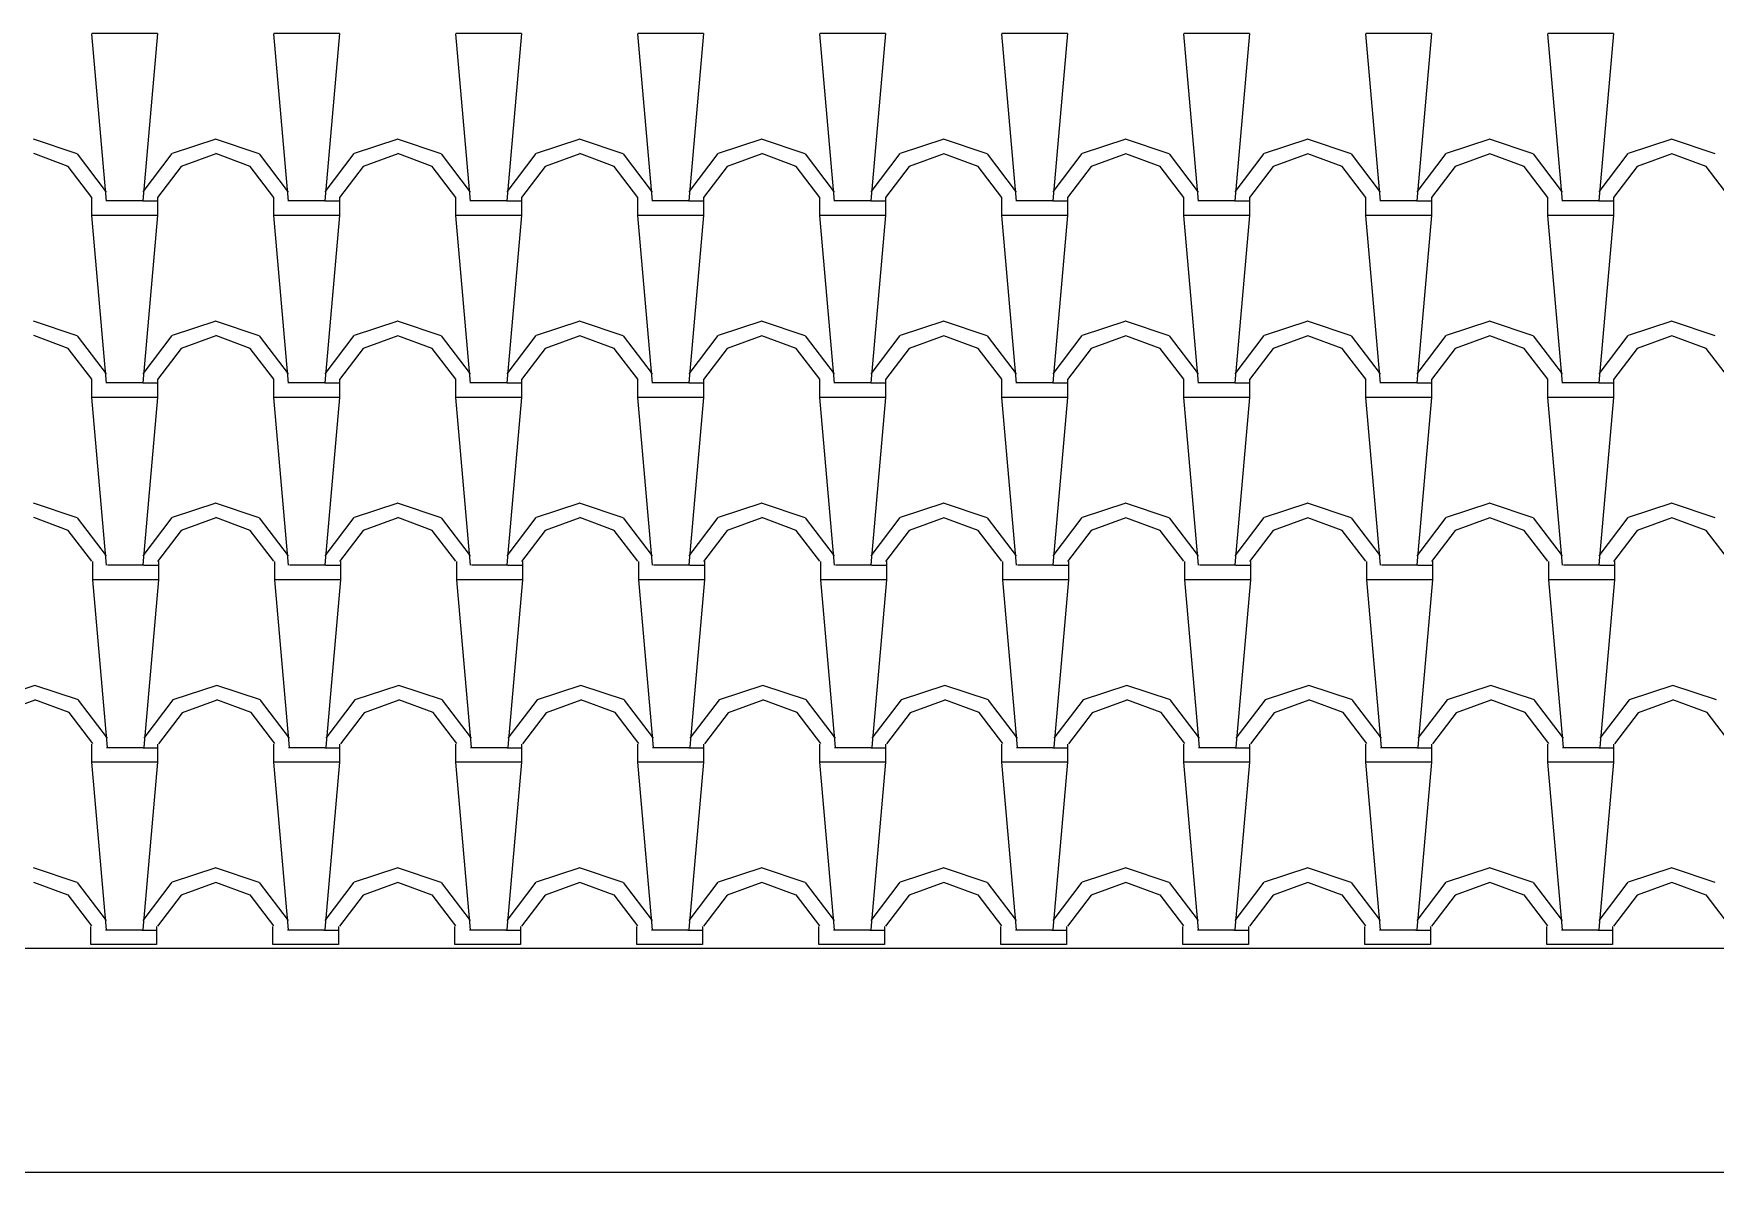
# Model space of a CAD drawing. Extents: x 32549 to 39694, y 7645 to 11950.
# Drawn here: x 34710.8 to 34849.4, y 8915.9 to 9009.8 of the extents above; entities that cross this region are included whole.
import ezdxf

# ---------------------------------------------------------------- set-up
doc = ezdxf.new("R2010")
doc.units = 0
doc.header["$LTSCALE"] = 80
doc.header["$MEASUREMENT"] = 0
doc.layers.add('C3', color=3, linetype='CONTINUOUS')
doc.layers.add('ROOF', color=11, linetype='CONTINUOUS')

msp = doc.modelspace()

# ---------------------------------------------------------------- linework, layer by layer
at = {"layer": 'C3'}
for p, q in [((34986.15, 8934.39), (34021.15, 8934.39)), ((34986.15, 8915.92), (34021.15, 8915.92))]:
    msp.add_line(p, q, dxfattribs=at)
at = {"layer": 'ROOF'}
for p, q in [((34719.84, 9009.8), (34715.64, 9009.8)), ((34716.84, 8995.99), (34715.64, 9009.79)), ((34721.04, 9009.8), (34719.84, 9009.8)), ((34721.04, 9009.8), (34719.84, 8996)), ((34734.84, 9009.8), (34730.64, 9009.8)), ((34731.84, 8995.99), (34730.64, 9009.79)), ((34736.04, 9009.8), (34734.84, 9009.8)), ((34736.04, 9009.8), (34734.84, 8996)), ((34749.84, 9009.8), (34745.64, 9009.8)), ((34746.84, 8995.99), (34745.64, 9009.79)), ((34751.04, 9009.8), (34749.84, 9009.8)), ((34751.04, 9009.8), (34749.84, 8996)), ((34764.84, 9009.8), (34760.64, 9009.8)), ((34761.84, 8995.99), (34760.64, 9009.79)), ((34766.04, 9009.8), (34764.84, 9009.8)), ((34766.04, 9009.8), (34764.84, 8996)), ((34779.84, 9009.8), (34775.64, 9009.8)), ((34776.84, 8995.99), (34775.64, 9009.79)), ((34781.04, 9009.8), (34779.84, 9009.8)), ((34781.04, 9009.8), (34779.84, 8996)), ((34794.84, 9009.8), (34790.64, 9009.8)), ((34791.84, 8995.99), (34790.64, 9009.79)), ((34796.04, 9009.8), (34794.84, 9009.8)), ((34796.04, 9009.8), (34794.84, 8996)), ((34809.84, 9009.8), (34805.64, 9009.8)), ((34806.84, 8995.99), (34805.64, 9009.79)), ((34811.04, 9009.8), (34809.84, 9009.8)), ((34811.04, 9009.8), (34809.84, 8996)), ((34824.84, 9009.8), (34820.64, 9009.8)), ((34821.84, 8995.99), (34820.64, 9009.79)), ((34826.04, 9009.8), (34824.84, 9009.8)), ((34826.04, 9009.8), (34824.84, 8996)), ((34839.84, 9009.8), (34835.64, 9009.8)), ((34836.84, 8995.99), (34835.64, 9009.79)), ((34841.04, 9009.8), (34839.84, 8996)), ((34841.04, 9009.8), (34839.84, 9009.8)), ((34714.44, 8999.89), (34710.84, 9001.09)), ((34725.85, 9001.1), (34722.25, 8999.9)), ((34729.44, 8999.89), (34725.84, 9001.09)), ((34740.85, 9001.1), (34737.25, 8999.9)), ((34744.44, 8999.89), (34740.84, 9001.09)), ((34755.85, 9001.1), (34752.25, 8999.9)), ((34759.44, 8999.89), (34755.84, 9001.09)), ((34770.85, 9001.1), (34767.25, 8999.9)), ((34774.44, 8999.89), (34770.84, 9001.09)), ((34785.85, 9001.1), (34782.25, 8999.9)), ((34789.44, 8999.89), (34785.84, 9001.09)), ((34800.85, 9001.1), (34797.25, 8999.9)), ((34804.44, 8999.89), (34800.84, 9001.09)), ((34815.85, 9001.1), (34812.25, 8999.9)), ((34819.44, 8999.89), (34815.84, 9001.09)), ((34830.85, 9001.1), (34827.25, 8999.9)), ((34834.44, 8999.89), (34830.84, 9001.09)), ((34845.85, 9001.1), (34842.25, 8999.9)), ((34849.44, 8999.89), (34845.84, 9001.09)), ((34713.7, 8998.85), (34710.85, 8999.9)), ((34716.85, 8996.74), (34714.45, 8999.89)), ((34722.24, 8999.91), (34719.84, 8996.76)), ((34725.85, 8999.89), (34723, 8998.84)), ((34728.7, 8998.84), (34725.85, 8999.9)), ((34731.85, 8996.74), (34729.45, 8999.89)), ((34737.24, 8999.91), (34734.84, 8996.76)), ((34740.85, 8999.89), (34738, 8998.84)), ((34743.7, 8998.84), (34740.85, 8999.9)), ((34746.85, 8996.74), (34744.45, 8999.89)), ((34752.24, 8999.91), (34749.84, 8996.76)), ((34755.85, 8999.89), (34753, 8998.84)), ((34758.7, 8998.84), (34755.85, 8999.9)), ((34761.85, 8996.74), (34759.45, 8999.89)), ((34767.24, 8999.91), (34764.84, 8996.76)), ((34770.85, 8999.89), (34768, 8998.84)), ((34773.7, 8998.84), (34770.85, 8999.9)), ((34776.85, 8996.74), (34774.45, 8999.89)), ((34782.24, 8999.91), (34779.84, 8996.76)), ((34785.85, 8999.89), (34783, 8998.84)), ((34788.7, 8998.84), (34785.85, 8999.89)), ((34791.85, 8996.74), (34789.45, 8999.89)), ((34797.24, 8999.91), (34794.84, 8996.76)), ((34800.85, 8999.89), (34798, 8998.84)), ((34803.7, 8998.84), (34800.85, 8999.89)), ((34806.85, 8996.74), (34804.45, 8999.89)), ((34812.24, 8999.9), (34809.84, 8996.75)), ((34815.85, 8999.89), (34813, 8998.84)), ((34818.7, 8998.84), (34815.85, 8999.89)), ((34821.85, 8996.74), (34819.45, 8999.89)), ((34827.24, 8999.9), (34824.84, 8996.75)), ((34830.85, 8999.89), (34828, 8998.84)), ((34833.7, 8998.84), (34830.85, 8999.89)), ((34836.85, 8996.74), (34834.45, 8999.89)), ((34842.24, 8999.9), (34839.84, 8996.75)), ((34845.85, 8999.89), (34843, 8998.84)), ((34848.7, 8998.84), (34845.85, 8999.89)), ((34715.64, 8996.3), (34713.69, 8998.85)), ((34722.99, 8998.84), (34721.04, 8996.29)), ((34730.64, 8996.3), (34728.69, 8998.85)), ((34737.99, 8998.84), (34736.04, 8996.29)), ((34745.64, 8996.3), (34743.69, 8998.85)), ((34752.99, 8998.84), (34751.04, 8996.29)), ((34760.64, 8996.3), (34758.69, 8998.85)), ((34767.99, 8998.84), (34766.04, 8996.29)), ((34775.64, 8996.3), (34773.69, 8998.85)), ((34782.99, 8998.84), (34781.04, 8996.29)), ((34790.64, 8996.3), (34788.69, 8998.85)), ((34797.99, 8998.84), (34796.04, 8996.29)), ((34805.64, 8996.3), (34803.69, 8998.85)), ((34812.99, 8998.84), (34811.04, 8996.29)), ((34820.64, 8996.3), (34818.69, 8998.85)), ((34827.99, 8998.84), (34826.04, 8996.29)), ((34835.64, 8996.3), (34833.69, 8998.85)), ((34842.99, 8998.84), (34841.04, 8996.29)), ((34850.64, 8996.3), (34848.69, 8998.85)), ((34715.64, 8994.8), (34715.64, 8996.3)), ((34719.84, 8996), (34716.84, 8996)), ((34719.84, 8996), (34721.04, 8996)), ((34721.04, 8996.3), (34721.04, 8994.8)), ((34730.64, 8994.8), (34730.64, 8996.3)), ((34734.84, 8996), (34731.84, 8996)), ((34734.84, 8996), (34736.04, 8996)), ((34736.04, 8996.3), (34736.04, 8994.8)), ((34745.64, 8994.8), (34745.64, 8996.3)), ((34749.84, 8996), (34746.84, 8996)), ((34749.84, 8996), (34751.04, 8996)), ((34751.04, 8996.3), (34751.04, 8994.8)), ((34760.64, 8994.8), (34760.64, 8996.3)), ((34764.84, 8996), (34761.84, 8996)), ((34764.84, 8996), (34766.04, 8996)), ((34766.04, 8996.3), (34766.04, 8994.8)), ((34775.64, 8994.8), (34775.64, 8996.3)), ((34779.84, 8996), (34776.84, 8996)), ((34779.84, 8996), (34781.04, 8996)), ((34781.04, 8996.3), (34781.04, 8994.8)), ((34790.64, 8994.8), (34790.64, 8996.3)), ((34794.84, 8996), (34791.84, 8996)), ((34794.84, 8996), (34796.04, 8996)), ((34796.04, 8996.3), (34796.04, 8994.8)), ((34805.64, 8994.8), (34805.64, 8996.3)), ((34809.84, 8996), (34806.84, 8996)), ((34809.84, 8996), (34811.04, 8996)), ((34811.04, 8996.3), (34811.04, 8994.8)), ((34820.64, 8994.8), (34820.64, 8996.3)), ((34824.84, 8996), (34821.84, 8996)), ((34824.84, 8996), (34826.04, 8996)), ((34826.04, 8996.3), (34826.04, 8994.8)), ((34835.64, 8994.8), (34835.64, 8996.3)), ((34839.84, 8996), (34836.84, 8996)), ((34839.84, 8996), (34841.04, 8996)), ((34841.04, 8996.3), (34841.04, 8994.8)), ((34719.84, 8994.8), (34715.64, 8994.8)), ((34716.84, 8980.99), (34715.64, 8994.79)), ((34721.04, 8994.8), (34719.84, 8994.8)), ((34721.04, 8994.8), (34719.84, 8981)), ((34734.84, 8994.8), (34730.64, 8994.8)), ((34731.84, 8980.99), (34730.64, 8994.79)), ((34736.04, 8994.8), (34734.84, 8994.8)), ((34736.04, 8994.8), (34734.84, 8981)), ((34749.84, 8994.8), (34745.64, 8994.8)), ((34746.84, 8980.99), (34745.64, 8994.79)), ((34751.04, 8994.8), (34749.84, 8994.8)), ((34751.04, 8994.8), (34749.84, 8981)), ((34764.84, 8994.8), (34760.64, 8994.8)), ((34761.84, 8980.99), (34760.64, 8994.79)), ((34766.04, 8994.8), (34764.84, 8994.8)), ((34766.04, 8994.8), (34764.84, 8981)), ((34779.84, 8994.8), (34775.64, 8994.8)), ((34776.84, 8980.99), (34775.64, 8994.79)), ((34781.04, 8994.8), (34779.84, 8994.8)), ((34781.04, 8994.8), (34779.84, 8981)), ((34794.84, 8994.8), (34790.64, 8994.8)), ((34791.84, 8980.99), (34790.64, 8994.79)), ((34796.04, 8994.8), (34794.84, 8994.8)), ((34796.04, 8994.8), (34794.84, 8981)), ((34809.84, 8994.8), (34805.64, 8994.8)), ((34806.84, 8980.99), (34805.64, 8994.79)), ((34811.04, 8994.8), (34809.84, 8994.8)), ((34811.04, 8994.8), (34809.84, 8981)), ((34824.84, 8994.8), (34820.64, 8994.8)), ((34821.84, 8980.99), (34820.64, 8994.79)), ((34826.04, 8994.8), (34824.84, 8994.8)), ((34826.04, 8994.8), (34824.84, 8981)), ((34839.84, 8994.8), (34835.64, 8994.8)), ((34836.84, 8980.99), (34835.64, 8994.79)), ((34841.04, 8994.8), (34839.84, 8994.8)), ((34841.04, 8994.8), (34839.84, 8981)), ((34714.44, 8984.89), (34710.84, 8986.09)), ((34725.85, 8986.1), (34722.25, 8984.9)), ((34729.44, 8984.89), (34725.84, 8986.09)), ((34740.85, 8986.1), (34737.25, 8984.9)), ((34744.44, 8984.89), (34740.84, 8986.09)), ((34755.85, 8986.1), (34752.25, 8984.9)), ((34759.44, 8984.89), (34755.84, 8986.09)), ((34770.85, 8986.1), (34767.25, 8984.9)), ((34774.44, 8984.89), (34770.84, 8986.09)), ((34785.85, 8986.1), (34782.25, 8984.9)), ((34789.44, 8984.89), (34785.84, 8986.09)), ((34800.85, 8986.1), (34797.25, 8984.9)), ((34804.44, 8984.89), (34800.84, 8986.09)), ((34815.85, 8986.1), (34812.25, 8984.9)), ((34819.44, 8984.89), (34815.84, 8986.09)), ((34830.85, 8986.1), (34827.25, 8984.9)), ((34834.44, 8984.89), (34830.84, 8986.09)), ((34845.85, 8986.1), (34842.25, 8984.9)), ((34849.44, 8984.89), (34845.84, 8986.09)), ((34713.7, 8983.85), (34710.85, 8984.9)), ((34716.85, 8981.74), (34714.45, 8984.89)), ((34722.24, 8984.91), (34719.84, 8981.76)), ((34725.85, 8984.89), (34723, 8983.84)), ((34728.7, 8983.84), (34725.85, 8984.9)), ((34731.85, 8981.74), (34729.45, 8984.89)), ((34737.24, 8984.91), (34734.84, 8981.76)), ((34740.85, 8984.89), (34738, 8983.84)), ((34743.7, 8983.84), (34740.85, 8984.89)), ((34746.85, 8981.74), (34744.45, 8984.89)), ((34752.24, 8984.91), (34749.84, 8981.76)), ((34755.85, 8984.89), (34753, 8983.84)), ((34758.7, 8983.84), (34755.85, 8984.89)), ((34761.85, 8981.74), (34759.45, 8984.89)), ((34767.24, 8984.91), (34764.84, 8981.76)), ((34770.85, 8984.89), (34768, 8983.84)), ((34773.7, 8983.84), (34770.85, 8984.89)), ((34776.85, 8981.74), (34774.45, 8984.89)), ((34782.24, 8984.91), (34779.84, 8981.76)), ((34785.85, 8984.89), (34783, 8983.84)), ((34788.7, 8983.84), (34785.85, 8984.89)), ((34791.85, 8981.74), (34789.45, 8984.89)), ((34797.24, 8984.91), (34794.84, 8981.76)), ((34800.85, 8984.89), (34798, 8983.84)), ((34803.7, 8983.84), (34800.85, 8984.89)), ((34806.85, 8981.74), (34804.45, 8984.89)), ((34812.24, 8984.91), (34809.84, 8981.76)), ((34815.85, 8984.89), (34813, 8983.84)), ((34818.7, 8983.84), (34815.85, 8984.89)), ((34821.85, 8981.74), (34819.45, 8984.89)), ((34827.24, 8984.91), (34824.84, 8981.76)), ((34830.85, 8984.89), (34828, 8983.84)), ((34833.7, 8983.84), (34830.85, 8984.89)), ((34836.85, 8981.74), (34834.45, 8984.89)), ((34842.24, 8984.91), (34839.84, 8981.76)), ((34845.85, 8984.89), (34843, 8983.84)), ((34848.7, 8983.84), (34845.85, 8984.89)), ((34715.64, 8981.3), (34713.69, 8983.85)), ((34722.99, 8983.84), (34721.04, 8981.29)), ((34730.64, 8981.3), (34728.69, 8983.85)), ((34737.99, 8983.84), (34736.04, 8981.29)), ((34745.64, 8981.3), (34743.69, 8983.85)), ((34752.99, 8983.84), (34751.04, 8981.29)), ((34760.64, 8981.3), (34758.69, 8983.85)), ((34767.99, 8983.84), (34766.04, 8981.29)), ((34775.64, 8981.3), (34773.69, 8983.85)), ((34782.99, 8983.84), (34781.04, 8981.29)), ((34790.64, 8981.3), (34788.69, 8983.85)), ((34797.99, 8983.84), (34796.04, 8981.29)), ((34805.64, 8981.3), (34803.69, 8983.85)), ((34812.99, 8983.84), (34811.04, 8981.29)), ((34820.64, 8981.3), (34818.69, 8983.85)), ((34827.99, 8983.84), (34826.04, 8981.29)), ((34835.64, 8981.3), (34833.69, 8983.85)), ((34842.99, 8983.84), (34841.04, 8981.29)), ((34850.64, 8981.3), (34848.69, 8983.85)), ((34715.64, 8979.8), (34715.64, 8981.3)), ((34721.04, 8981.3), (34721.04, 8979.8)), ((34730.64, 8979.8), (34730.64, 8981.3)), ((34736.04, 8981.3), (34736.04, 8979.8)), ((34745.64, 8979.8), (34745.64, 8981.3)), ((34751.04, 8981.3), (34751.04, 8979.8)), ((34760.64, 8979.8), (34760.64, 8981.3)), ((34766.04, 8981.3), (34766.04, 8979.8)), ((34775.64, 8979.8), (34775.64, 8981.3)), ((34781.04, 8981.3), (34781.04, 8979.8)), ((34790.64, 8979.8), (34790.64, 8981.3)), ((34796.04, 8981.3), (34796.04, 8979.8)), ((34805.64, 8979.8), (34805.64, 8981.3)), ((34811.04, 8981.3), (34811.04, 8979.8)), ((34820.64, 8979.8), (34820.64, 8981.3)), ((34826.04, 8981.3), (34826.04, 8979.8)), ((34835.64, 8979.8), (34835.64, 8981.3)), ((34841.04, 8981.3), (34841.04, 8979.8)), ((34719.84, 8981), (34716.84, 8981)), ((34719.84, 8981), (34721.04, 8981)), ((34734.84, 8981), (34731.84, 8981)), ((34734.84, 8981), (34736.04, 8981)), ((34749.84, 8981), (34746.84, 8981)), ((34749.84, 8981), (34751.04, 8981)), ((34764.84, 8981), (34761.84, 8981)), ((34764.84, 8981), (34766.04, 8981)), ((34779.84, 8981), (34776.84, 8981)), ((34779.84, 8981), (34781.04, 8981)), ((34794.84, 8981), (34791.84, 8981)), ((34794.84, 8981), (34796.04, 8981)), ((34809.84, 8981), (34806.84, 8981)), ((34809.84, 8981), (34811.04, 8981)), ((34824.84, 8981), (34821.84, 8981)), ((34824.84, 8981), (34826.04, 8981)), ((34839.84, 8981), (34836.84, 8981)), ((34839.84, 8981), (34841.04, 8981)), ((34719.84, 8979.8), (34715.64, 8979.8)), ((34716.84, 8965.99), (34715.64, 8979.79)), ((34721.04, 8979.8), (34719.84, 8966)), ((34721.04, 8979.8), (34719.84, 8979.8)), ((34734.84, 8979.8), (34730.64, 8979.8)), ((34731.84, 8965.99), (34730.64, 8979.79)), ((34736.04, 8979.8), (34734.84, 8966)), ((34736.04, 8979.8), (34734.84, 8979.8)), ((34749.84, 8979.8), (34745.64, 8979.8)), ((34746.84, 8965.99), (34745.64, 8979.79)), ((34751.04, 8979.8), (34749.84, 8966)), ((34751.04, 8979.8), (34749.84, 8979.8)), ((34764.84, 8979.8), (34760.64, 8979.8)), ((34761.84, 8965.99), (34760.64, 8979.79)), ((34766.04, 8979.8), (34764.84, 8966)), ((34766.04, 8979.8), (34764.84, 8979.8)), ((34779.84, 8979.8), (34775.64, 8979.8)), ((34776.84, 8965.99), (34775.64, 8979.79)), ((34781.04, 8979.8), (34779.84, 8966)), ((34781.04, 8979.8), (34779.84, 8979.8)), ((34794.84, 8979.8), (34790.64, 8979.8)), ((34791.84, 8965.99), (34790.64, 8979.79)), ((34796.04, 8979.8), (34794.84, 8966)), ((34796.04, 8979.8), (34794.84, 8979.8)), ((34809.84, 8979.8), (34805.64, 8979.8)), ((34806.84, 8965.99), (34805.64, 8979.79)), ((34811.04, 8979.8), (34809.84, 8966)), ((34811.04, 8979.8), (34809.84, 8979.8)), ((34824.84, 8979.8), (34820.64, 8979.8)), ((34821.84, 8965.99), (34820.64, 8979.79)), ((34826.04, 8979.8), (34824.84, 8966)), ((34826.04, 8979.8), (34824.84, 8979.8)), ((34839.84, 8979.8), (34835.64, 8979.8)), ((34836.84, 8965.99), (34835.64, 8979.79)), ((34841.04, 8979.8), (34839.84, 8966)), ((34841.04, 8979.8), (34839.84, 8979.8)), ((34714.44, 8969.89), (34710.84, 8971.09)), ((34725.85, 8971.1), (34722.25, 8969.9)), ((34729.44, 8969.89), (34725.84, 8971.09)), ((34740.85, 8971.1), (34737.25, 8969.9)), ((34744.44, 8969.89), (34740.84, 8971.09)), ((34755.85, 8971.1), (34752.25, 8969.9)), ((34759.44, 8969.89), (34755.84, 8971.09)), ((34770.85, 8971.1), (34767.25, 8969.9)), ((34774.44, 8969.89), (34770.84, 8971.09)), ((34785.85, 8971.1), (34782.25, 8969.9)), ((34789.44, 8969.89), (34785.84, 8971.09)), ((34800.85, 8971.1), (34797.25, 8969.9)), ((34804.44, 8969.89), (34800.84, 8971.09)), ((34815.85, 8971.1), (34812.25, 8969.9)), ((34819.44, 8969.89), (34815.84, 8971.09)), ((34830.85, 8971.1), (34827.25, 8969.9)), ((34834.44, 8969.89), (34830.84, 8971.09)), ((34845.85, 8971.1), (34842.25, 8969.9)), ((34849.44, 8969.89), (34845.84, 8971.09)), ((34713.7, 8968.85), (34710.85, 8969.9)), ((34715.64, 8966.3), (34713.69, 8968.85)), ((34716.85, 8966.74), (34714.45, 8969.89)), ((34722.24, 8969.91), (34719.84, 8966.76)), ((34722.99, 8968.84), (34721.04, 8966.29)), ((34725.85, 8969.89), (34723, 8968.84)), ((34728.7, 8968.85), (34725.85, 8969.9)), ((34730.64, 8966.3), (34728.69, 8968.85)), ((34731.85, 8966.74), (34729.45, 8969.89)), ((34737.24, 8969.91), (34734.84, 8966.76)), ((34737.99, 8968.84), (34736.04, 8966.29)), ((34740.85, 8969.89), (34738, 8968.84)), ((34743.7, 8968.85), (34740.85, 8969.9)), ((34745.64, 8966.3), (34743.69, 8968.85)), ((34746.85, 8966.74), (34744.45, 8969.89)), ((34752.24, 8969.91), (34749.84, 8966.76)), ((34752.99, 8968.84), (34751.04, 8966.29)), ((34755.85, 8969.89), (34753, 8968.84)), ((34758.7, 8968.85), (34755.85, 8969.9)), ((34760.64, 8966.3), (34758.69, 8968.85)), ((34761.85, 8966.74), (34759.45, 8969.89)), ((34767.24, 8969.91), (34764.84, 8966.76)), ((34767.99, 8968.84), (34766.04, 8966.29)), ((34770.85, 8969.89), (34768, 8968.84)), ((34773.7, 8968.85), (34770.85, 8969.9)), ((34775.64, 8966.3), (34773.69, 8968.85)), ((34776.85, 8966.74), (34774.45, 8969.89)), ((34782.24, 8969.91), (34779.84, 8966.76)), ((34782.99, 8968.84), (34781.04, 8966.29)), ((34785.85, 8969.89), (34783, 8968.84)), ((34788.7, 8968.85), (34785.85, 8969.89)), ((34790.64, 8966.3), (34788.69, 8968.85)), ((34791.85, 8966.74), (34789.45, 8969.89)), ((34797.24, 8969.91), (34794.84, 8966.76)), ((34797.99, 8968.84), (34796.04, 8966.29)), ((34800.85, 8969.89), (34798, 8968.84)), ((34803.7, 8968.85), (34800.85, 8969.89)), ((34805.64, 8966.3), (34803.69, 8968.85)), ((34806.85, 8966.74), (34804.45, 8969.89)), ((34812.24, 8969.91), (34809.84, 8966.76)), ((34812.99, 8968.84), (34811.04, 8966.29)), ((34815.85, 8969.89), (34813, 8968.84)), ((34818.7, 8968.85), (34815.85, 8969.89)), ((34820.64, 8966.3), (34818.69, 8968.85)), ((34821.85, 8966.74), (34819.45, 8969.89)), ((34827.24, 8969.91), (34824.84, 8966.76)), ((34827.99, 8968.84), (34826.04, 8966.29)), ((34830.85, 8969.89), (34828, 8968.84)), ((34833.7, 8968.85), (34830.85, 8969.89)), ((34835.64, 8966.3), (34833.69, 8968.85)), ((34836.85, 8966.74), (34834.45, 8969.89)), ((34842.24, 8969.9), (34839.84, 8966.75)), ((34842.99, 8968.84), (34841.04, 8966.29)), ((34845.85, 8969.89), (34843, 8968.84)), ((34848.7, 8968.85), (34845.85, 8969.89)), ((34850.64, 8966.3), (34848.69, 8968.85)), ((34715.73, 8964.77), (34715.73, 8966.27)), ((34721.13, 8966.27), (34721.13, 8964.77)), ((34730.73, 8964.77), (34730.73, 8966.27)), ((34736.13, 8966.27), (34736.13, 8964.77)), ((34745.73, 8964.77), (34745.73, 8966.27)), ((34751.13, 8966.27), (34751.13, 8964.77)), ((34760.73, 8964.77), (34760.73, 8966.27)), ((34766.13, 8966.27), (34766.13, 8964.77)), ((34775.73, 8964.77), (34775.73, 8966.27)), ((34781.13, 8966.27), (34781.13, 8964.77)), ((34790.73, 8964.77), (34790.73, 8966.27)), ((34796.13, 8966.27), (34796.13, 8964.77)), ((34805.73, 8964.77), (34805.73, 8966.27)), ((34811.13, 8966.27), (34811.13, 8964.77)), ((34820.73, 8964.77), (34820.73, 8966.27)), ((34826.13, 8966.27), (34826.13, 8964.77)), ((34835.73, 8964.77), (34835.73, 8966.27)), ((34841.13, 8966.27), (34841.13, 8964.77)), ((34719.93, 8964.77), (34715.73, 8964.77)), ((34716.93, 8950.96), (34715.73, 8964.76)), ((34719.93, 8965.97), (34716.93, 8965.97)), ((34719.93, 8965.97), (34721.13, 8965.97)), ((34721.13, 8964.77), (34719.93, 8964.77)), ((34721.13, 8964.77), (34719.93, 8950.97)), ((34734.93, 8964.77), (34730.73, 8964.77)), ((34731.93, 8950.96), (34730.73, 8964.76)), ((34734.93, 8965.97), (34731.93, 8965.97)), ((34734.93, 8965.97), (34736.13, 8965.97)), ((34736.13, 8964.77), (34734.93, 8964.77)), ((34736.13, 8964.77), (34734.93, 8950.97)), ((34749.93, 8964.77), (34745.73, 8964.77)), ((34746.93, 8950.96), (34745.73, 8964.76)), ((34749.93, 8965.97), (34746.93, 8965.97)), ((34749.93, 8965.97), (34751.13, 8965.97)), ((34751.13, 8964.77), (34749.93, 8964.77)), ((34751.13, 8964.77), (34749.93, 8950.97)), ((34764.93, 8964.77), (34760.73, 8964.77)), ((34761.93, 8950.96), (34760.73, 8964.76)), ((34764.93, 8965.97), (34761.93, 8965.97)), ((34764.93, 8965.97), (34766.13, 8965.97)), ((34766.13, 8964.77), (34764.93, 8964.77)), ((34766.13, 8964.77), (34764.93, 8950.97)), ((34779.93, 8964.77), (34775.73, 8964.77)), ((34776.93, 8950.96), (34775.73, 8964.76)), ((34779.93, 8965.97), (34776.93, 8965.97)), ((34779.93, 8965.97), (34781.13, 8965.97)), ((34781.13, 8964.77), (34779.93, 8964.77)), ((34781.13, 8964.77), (34779.93, 8950.97)), ((34794.93, 8964.77), (34790.73, 8964.77)), ((34791.93, 8950.96), (34790.73, 8964.76)), ((34794.93, 8965.97), (34791.93, 8965.97)), ((34794.93, 8965.97), (34796.13, 8965.97)), ((34796.13, 8964.77), (34794.93, 8964.77)), ((34796.13, 8964.77), (34794.93, 8950.97)), ((34809.93, 8964.77), (34805.73, 8964.77)), ((34806.93, 8950.96), (34805.73, 8964.76)), ((34809.93, 8965.97), (34806.93, 8965.97)), ((34809.93, 8965.97), (34811.13, 8965.97)), ((34811.13, 8964.77), (34809.93, 8964.77)), ((34811.13, 8964.77), (34809.93, 8950.97)), ((34824.93, 8964.77), (34820.73, 8964.77)), ((34821.93, 8950.96), (34820.73, 8964.76)), ((34824.93, 8965.97), (34821.93, 8965.97)), ((34824.93, 8965.97), (34826.13, 8965.97)), ((34826.13, 8964.77), (34824.93, 8964.77)), ((34826.13, 8964.77), (34824.93, 8950.97)), ((34839.93, 8964.77), (34835.73, 8964.77)), ((34836.93, 8950.96), (34835.73, 8964.76)), ((34839.93, 8965.97), (34836.93, 8965.97)), ((34839.93, 8965.97), (34841.13, 8965.97)), ((34841.13, 8964.77), (34839.93, 8964.77)), ((34841.13, 8964.77), (34839.93, 8950.97)), ((34710.93, 8956.07), (34707.33, 8954.87)), ((34714.53, 8954.87), (34710.93, 8956.07)), ((34725.93, 8956.07), (34722.33, 8954.87)), ((34729.53, 8954.87), (34725.93, 8956.07)), ((34740.93, 8956.07), (34737.33, 8954.87)), ((34744.53, 8954.87), (34740.93, 8956.07)), ((34755.93, 8956.07), (34752.33, 8954.87)), ((34759.53, 8954.87), (34755.93, 8956.07)), ((34770.93, 8956.07), (34767.33, 8954.87)), ((34774.53, 8954.87), (34770.93, 8956.07)), ((34785.93, 8956.07), (34782.33, 8954.87)), ((34789.53, 8954.87), (34785.93, 8956.07)), ((34800.93, 8956.07), (34797.33, 8954.87)), ((34804.53, 8954.87), (34800.93, 8956.07)), ((34815.93, 8956.07), (34812.33, 8954.87)), ((34819.53, 8954.87), (34815.93, 8956.07)), ((34830.93, 8956.07), (34827.33, 8954.87)), ((34834.53, 8954.87), (34830.93, 8956.07)), ((34845.93, 8956.07), (34842.33, 8954.87)), ((34849.53, 8954.87), (34845.93, 8956.07)), ((34710.93, 8954.86), (34708.08, 8953.81)), ((34713.78, 8953.82), (34710.93, 8954.87)), ((34715.73, 8951.27), (34713.78, 8953.82)), ((34716.93, 8951.71), (34714.53, 8954.86)), ((34722.33, 8954.88), (34719.93, 8951.73)), ((34723.08, 8953.81), (34721.13, 8951.26)), ((34725.93, 8954.86), (34723.08, 8953.81)), ((34728.78, 8953.82), (34725.93, 8954.87)), ((34730.73, 8951.27), (34728.78, 8953.82)), ((34731.93, 8951.71), (34729.53, 8954.86)), ((34737.33, 8954.88), (34734.93, 8951.73)), ((34738.08, 8953.81), (34736.13, 8951.26)), ((34740.93, 8954.86), (34738.08, 8953.81)), ((34743.78, 8953.82), (34740.93, 8954.87)), ((34745.73, 8951.27), (34743.78, 8953.82)), ((34746.93, 8951.71), (34744.53, 8954.86)), ((34752.33, 8954.88), (34749.93, 8951.73)), ((34753.08, 8953.81), (34751.13, 8951.26)), ((34755.93, 8954.86), (34753.08, 8953.81)), ((34758.78, 8953.82), (34755.93, 8954.87)), ((34760.73, 8951.27), (34758.78, 8953.82)), ((34761.93, 8951.71), (34759.53, 8954.86)), ((34767.33, 8954.88), (34764.93, 8951.73)), ((34768.08, 8953.81), (34766.13, 8951.26)), ((34770.93, 8954.86), (34768.08, 8953.81)), ((34773.78, 8953.82), (34770.93, 8954.87)), ((34775.73, 8951.27), (34773.78, 8953.82)), ((34776.93, 8951.71), (34774.53, 8954.86)), ((34782.33, 8954.88), (34779.93, 8951.73)), ((34783.08, 8953.81), (34781.13, 8951.26)), ((34785.93, 8954.86), (34783.08, 8953.81)), ((34788.78, 8953.82), (34785.93, 8954.87)), ((34790.73, 8951.27), (34788.78, 8953.82)), ((34791.93, 8951.71), (34789.53, 8954.86)), ((34797.33, 8954.88), (34794.93, 8951.73)), ((34798.08, 8953.81), (34796.13, 8951.26)), ((34800.93, 8954.86), (34798.08, 8953.81)), ((34803.78, 8953.82), (34800.93, 8954.87)), ((34805.73, 8951.27), (34803.78, 8953.82)), ((34806.93, 8951.71), (34804.53, 8954.86)), ((34812.33, 8954.88), (34809.93, 8951.73)), ((34813.08, 8953.81), (34811.13, 8951.26)), ((34815.93, 8954.86), (34813.08, 8953.81)), ((34818.78, 8953.82), (34815.93, 8954.87)), ((34820.73, 8951.27), (34818.78, 8953.82)), ((34821.93, 8951.71), (34819.53, 8954.86)), ((34827.33, 8954.88), (34824.93, 8951.73)), ((34828.08, 8953.81), (34826.13, 8951.26)), ((34830.93, 8954.86), (34828.08, 8953.81)), ((34833.78, 8953.82), (34830.93, 8954.87)), ((34835.73, 8951.27), (34833.78, 8953.82)), ((34836.93, 8951.71), (34834.53, 8954.86)), ((34842.33, 8954.88), (34839.93, 8951.73)), ((34843.08, 8953.81), (34841.13, 8951.26)), ((34845.93, 8954.86), (34843.08, 8953.81)), ((34848.78, 8953.82), (34845.93, 8954.87)), ((34850.73, 8951.27), (34848.78, 8953.82)), ((34715.64, 8949.73), (34715.64, 8951.23)), ((34719.84, 8950.93), (34716.84, 8950.93)), ((34719.84, 8950.93), (34721.04, 8950.93)), ((34721.04, 8951.23), (34721.04, 8949.73)), ((34730.64, 8949.73), (34730.64, 8951.23)), ((34734.84, 8950.93), (34731.84, 8950.93)), ((34734.84, 8950.93), (34736.04, 8950.93)), ((34736.04, 8951.23), (34736.04, 8949.73)), ((34745.64, 8949.73), (34745.64, 8951.23)), ((34749.84, 8950.93), (34746.84, 8950.93)), ((34749.84, 8950.93), (34751.04, 8950.93)), ((34751.04, 8951.23), (34751.04, 8949.73)), ((34760.64, 8949.73), (34760.64, 8951.23)), ((34764.84, 8950.93), (34761.84, 8950.93)), ((34764.84, 8950.93), (34766.04, 8950.93)), ((34766.04, 8951.23), (34766.04, 8949.73)), ((34775.64, 8949.73), (34775.64, 8951.23)), ((34779.84, 8950.93), (34776.84, 8950.93)), ((34779.84, 8950.93), (34781.04, 8950.93)), ((34781.04, 8951.23), (34781.04, 8949.73)), ((34790.64, 8949.73), (34790.64, 8951.23)), ((34794.84, 8950.93), (34791.84, 8950.93)), ((34794.84, 8950.93), (34796.04, 8950.93)), ((34796.04, 8951.23), (34796.04, 8949.73)), ((34805.64, 8949.73), (34805.64, 8951.23)), ((34809.84, 8950.93), (34806.84, 8950.93)), ((34809.84, 8950.93), (34811.04, 8950.93)), ((34811.04, 8951.23), (34811.04, 8949.73)), ((34820.64, 8949.73), (34820.64, 8951.23)), ((34824.84, 8950.93), (34821.84, 8950.93)), ((34824.84, 8950.93), (34826.04, 8950.93)), ((34826.04, 8951.23), (34826.04, 8949.73)), ((34835.64, 8949.73), (34835.64, 8951.23)), ((34839.84, 8950.93), (34836.84, 8950.93)), ((34839.84, 8950.93), (34841.04, 8950.93)), ((34841.04, 8951.23), (34841.04, 8949.73)), ((34716.84, 8935.93), (34715.64, 8949.73)), ((34719.84, 8949.73), (34715.64, 8949.73)), ((34721.04, 8949.74), (34719.84, 8935.94)), ((34721.04, 8949.73), (34719.84, 8949.73)), ((34731.84, 8935.93), (34730.64, 8949.73)), ((34734.84, 8949.73), (34730.64, 8949.73)), ((34736.04, 8949.74), (34734.84, 8935.94)), ((34736.04, 8949.73), (34734.84, 8949.73)), ((34746.84, 8935.93), (34745.64, 8949.73)), ((34749.84, 8949.73), (34745.64, 8949.73)), ((34751.04, 8949.74), (34749.84, 8935.94)), ((34751.04, 8949.73), (34749.84, 8949.73)), ((34761.84, 8935.93), (34760.64, 8949.73)), ((34764.84, 8949.73), (34760.64, 8949.73)), ((34766.04, 8949.74), (34764.84, 8935.94)), ((34766.04, 8949.73), (34764.84, 8949.73)), ((34776.84, 8935.93), (34775.64, 8949.73)), ((34779.84, 8949.73), (34775.64, 8949.73)), ((34781.04, 8949.74), (34779.84, 8935.94)), ((34781.04, 8949.73), (34779.84, 8949.73)), ((34791.84, 8935.93), (34790.64, 8949.73)), ((34794.84, 8949.73), (34790.64, 8949.73)), ((34796.04, 8949.74), (34794.84, 8935.94)), ((34796.04, 8949.73), (34794.84, 8949.73)), ((34806.84, 8935.93), (34805.64, 8949.73)), ((34809.84, 8949.73), (34805.64, 8949.73)), ((34811.04, 8949.74), (34809.84, 8935.94)), ((34811.04, 8949.73), (34809.84, 8949.73)), ((34821.84, 8935.93), (34820.64, 8949.73)), ((34824.84, 8949.73), (34820.64, 8949.73)), ((34826.04, 8949.74), (34824.84, 8935.94)), ((34826.04, 8949.73), (34824.84, 8949.73)), ((34836.84, 8935.93), (34835.64, 8949.73)), ((34839.84, 8949.73), (34835.64, 8949.73)), ((34841.04, 8949.74), (34839.84, 8935.94)), ((34841.04, 8949.73), (34839.84, 8949.73)), ((34714.44, 8939.83), (34710.84, 8941.03)), ((34713.7, 8938.78), (34710.85, 8939.83)), ((34716.85, 8936.68), (34714.45, 8939.83)), ((34722.24, 8939.84), (34719.84, 8936.69)), ((34725.85, 8941.04), (34722.25, 8939.84)), ((34725.85, 8939.83), (34723, 8938.78)), ((34729.44, 8939.83), (34725.84, 8941.03)), ((34728.7, 8938.78), (34725.85, 8939.83)), ((34731.85, 8936.68), (34729.45, 8939.83)), ((34737.24, 8939.84), (34734.84, 8936.69)), ((34740.85, 8941.04), (34737.25, 8939.84)), ((34740.85, 8939.83), (34738, 8938.78)), ((34744.44, 8939.83), (34740.84, 8941.03)), ((34743.7, 8938.78), (34740.85, 8939.83)), ((34746.85, 8936.68), (34744.45, 8939.83)), ((34752.24, 8939.84), (34749.84, 8936.69)), ((34755.85, 8941.04), (34752.25, 8939.84)), ((34755.85, 8939.83), (34753, 8938.78)), ((34759.44, 8939.83), (34755.84, 8941.03)), ((34758.7, 8938.78), (34755.85, 8939.83)), ((34761.85, 8936.68), (34759.45, 8939.83)), ((34767.24, 8939.84), (34764.84, 8936.69)), ((34770.85, 8941.04), (34767.25, 8939.84)), ((34770.85, 8939.83), (34768, 8938.78)), ((34774.44, 8939.83), (34770.84, 8941.03)), ((34773.7, 8938.78), (34770.85, 8939.83)), ((34776.85, 8936.68), (34774.45, 8939.83)), ((34782.24, 8939.84), (34779.84, 8936.69)), ((34785.85, 8941.04), (34782.25, 8939.84)), ((34785.85, 8939.83), (34783, 8938.78)), ((34789.44, 8939.83), (34785.84, 8941.03)), ((34788.7, 8938.78), (34785.85, 8939.83)), ((34791.85, 8936.68), (34789.45, 8939.83)), ((34797.24, 8939.84), (34794.84, 8936.69)), ((34800.85, 8941.04), (34797.25, 8939.84)), ((34800.85, 8939.83), (34798, 8938.78)), ((34804.44, 8939.83), (34800.84, 8941.03)), ((34803.7, 8938.78), (34800.85, 8939.83)), ((34806.85, 8936.68), (34804.45, 8939.83)), ((34812.24, 8939.84), (34809.84, 8936.69)), ((34815.85, 8941.04), (34812.25, 8939.84)), ((34815.85, 8939.83), (34813, 8938.78)), ((34819.44, 8939.83), (34815.84, 8941.03)), ((34818.7, 8938.78), (34815.85, 8939.83)), ((34821.85, 8936.68), (34819.45, 8939.83)), ((34827.24, 8939.84), (34824.84, 8936.69)), ((34830.85, 8941.04), (34827.25, 8939.84)), ((34830.85, 8939.83), (34828, 8938.78)), ((34834.44, 8939.83), (34830.84, 8941.03)), ((34833.7, 8938.78), (34830.85, 8939.83)), ((34836.85, 8936.68), (34834.45, 8939.83)), ((34842.24, 8939.84), (34839.84, 8936.69)), ((34845.85, 8941.04), (34842.25, 8939.84)), ((34845.85, 8939.83), (34843, 8938.78)), ((34849.44, 8939.83), (34845.84, 8941.03)), ((34848.7, 8938.78), (34845.85, 8939.83)), ((34715.64, 8936.24), (34713.69, 8938.79)), ((34722.99, 8938.78), (34721.04, 8936.23)), ((34730.64, 8936.24), (34728.69, 8938.79)), ((34737.99, 8938.78), (34736.04, 8936.23)), ((34745.64, 8936.24), (34743.69, 8938.79)), ((34752.99, 8938.78), (34751.04, 8936.23)), ((34760.64, 8936.24), (34758.69, 8938.79)), ((34767.99, 8938.78), (34766.04, 8936.23)), ((34775.64, 8936.24), (34773.69, 8938.79)), ((34782.99, 8938.78), (34781.04, 8936.23)), ((34790.64, 8936.24), (34788.69, 8938.79)), ((34797.99, 8938.78), (34796.04, 8936.23)), ((34805.64, 8936.24), (34803.69, 8938.79)), ((34812.99, 8938.78), (34811.04, 8936.23)), ((34820.64, 8936.24), (34818.69, 8938.79)), ((34827.99, 8938.78), (34826.04, 8936.23)), ((34835.64, 8936.24), (34833.69, 8938.79)), ((34842.99, 8938.78), (34841.04, 8936.23)), ((34850.64, 8936.24), (34848.69, 8938.79)), ((34715.56, 8934.7), (34715.56, 8936.2)), ((34719.76, 8935.9), (34716.76, 8935.9)), ((34719.76, 8935.9), (34720.96, 8935.9)), ((34720.96, 8936.2), (34720.96, 8934.7)), ((34730.56, 8934.7), (34730.56, 8936.2)), ((34734.76, 8935.9), (34731.76, 8935.9)), ((34734.76, 8935.9), (34735.96, 8935.9)), ((34735.96, 8936.2), (34735.96, 8934.7)), ((34745.56, 8934.7), (34745.56, 8936.2)), ((34749.76, 8935.9), (34746.76, 8935.9)), ((34749.76, 8935.9), (34750.96, 8935.9)), ((34750.96, 8936.2), (34750.96, 8934.7)), ((34760.56, 8934.7), (34760.56, 8936.2)), ((34764.76, 8935.9), (34761.76, 8935.9)), ((34764.76, 8935.9), (34765.96, 8935.9)), ((34765.96, 8936.2), (34765.96, 8934.7)), ((34775.56, 8934.7), (34775.56, 8936.2)), ((34779.76, 8935.9), (34776.76, 8935.9)), ((34779.76, 8935.9), (34780.96, 8935.9)), ((34780.96, 8936.2), (34780.96, 8934.7)), ((34790.56, 8934.7), (34790.56, 8936.2)), ((34794.76, 8935.9), (34791.76, 8935.9)), ((34794.76, 8935.9), (34795.96, 8935.9)), ((34795.96, 8936.2), (34795.96, 8934.7)), ((34805.56, 8934.7), (34805.56, 8936.2)), ((34809.76, 8935.9), (34806.76, 8935.9)), ((34809.76, 8935.9), (34810.96, 8935.9)), ((34810.96, 8936.2), (34810.96, 8934.7)), ((34820.56, 8934.7), (34820.56, 8936.2)), ((34824.76, 8935.9), (34821.76, 8935.9)), ((34824.76, 8935.9), (34825.96, 8935.9)), ((34825.96, 8936.2), (34825.96, 8934.7)), ((34835.56, 8934.7), (34835.56, 8936.2)), ((34839.76, 8935.9), (34836.76, 8935.9)), ((34839.76, 8935.9), (34840.96, 8935.9)), ((34840.96, 8936.2), (34840.96, 8934.7)), ((34719.76, 8934.7), (34715.56, 8934.7)), ((34720.96, 8934.7), (34719.76, 8934.7)), ((34734.76, 8934.7), (34730.56, 8934.7)), ((34735.96, 8934.7), (34734.76, 8934.7)), ((34749.76, 8934.7), (34745.56, 8934.7)), ((34750.96, 8934.7), (34749.76, 8934.7)), ((34764.76, 8934.7), (34760.56, 8934.7)), ((34765.96, 8934.7), (34764.76, 8934.7)), ((34779.76, 8934.7), (34775.56, 8934.7)), ((34780.96, 8934.7), (34779.76, 8934.7)), ((34794.76, 8934.7), (34790.56, 8934.7)), ((34795.96, 8934.7), (34794.76, 8934.7)), ((34809.76, 8934.7), (34805.56, 8934.7)), ((34810.96, 8934.7), (34809.76, 8934.7)), ((34824.76, 8934.7), (34820.56, 8934.7)), ((34825.96, 8934.7), (34824.76, 8934.7)), ((34839.76, 8934.7), (34835.56, 8934.7)), ((34840.96, 8934.7), (34839.76, 8934.7))]:
    msp.add_line(p, q, dxfattribs=at)

doc.saveas('drawing.dxf')
